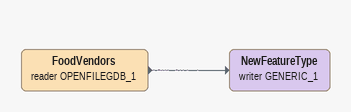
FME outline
FoodVendors (reader OPENFILEGDB_1)
    -> NewFeatureType (writer GENERIC_1)
NewFeatureType (writer GENERIC_1)
